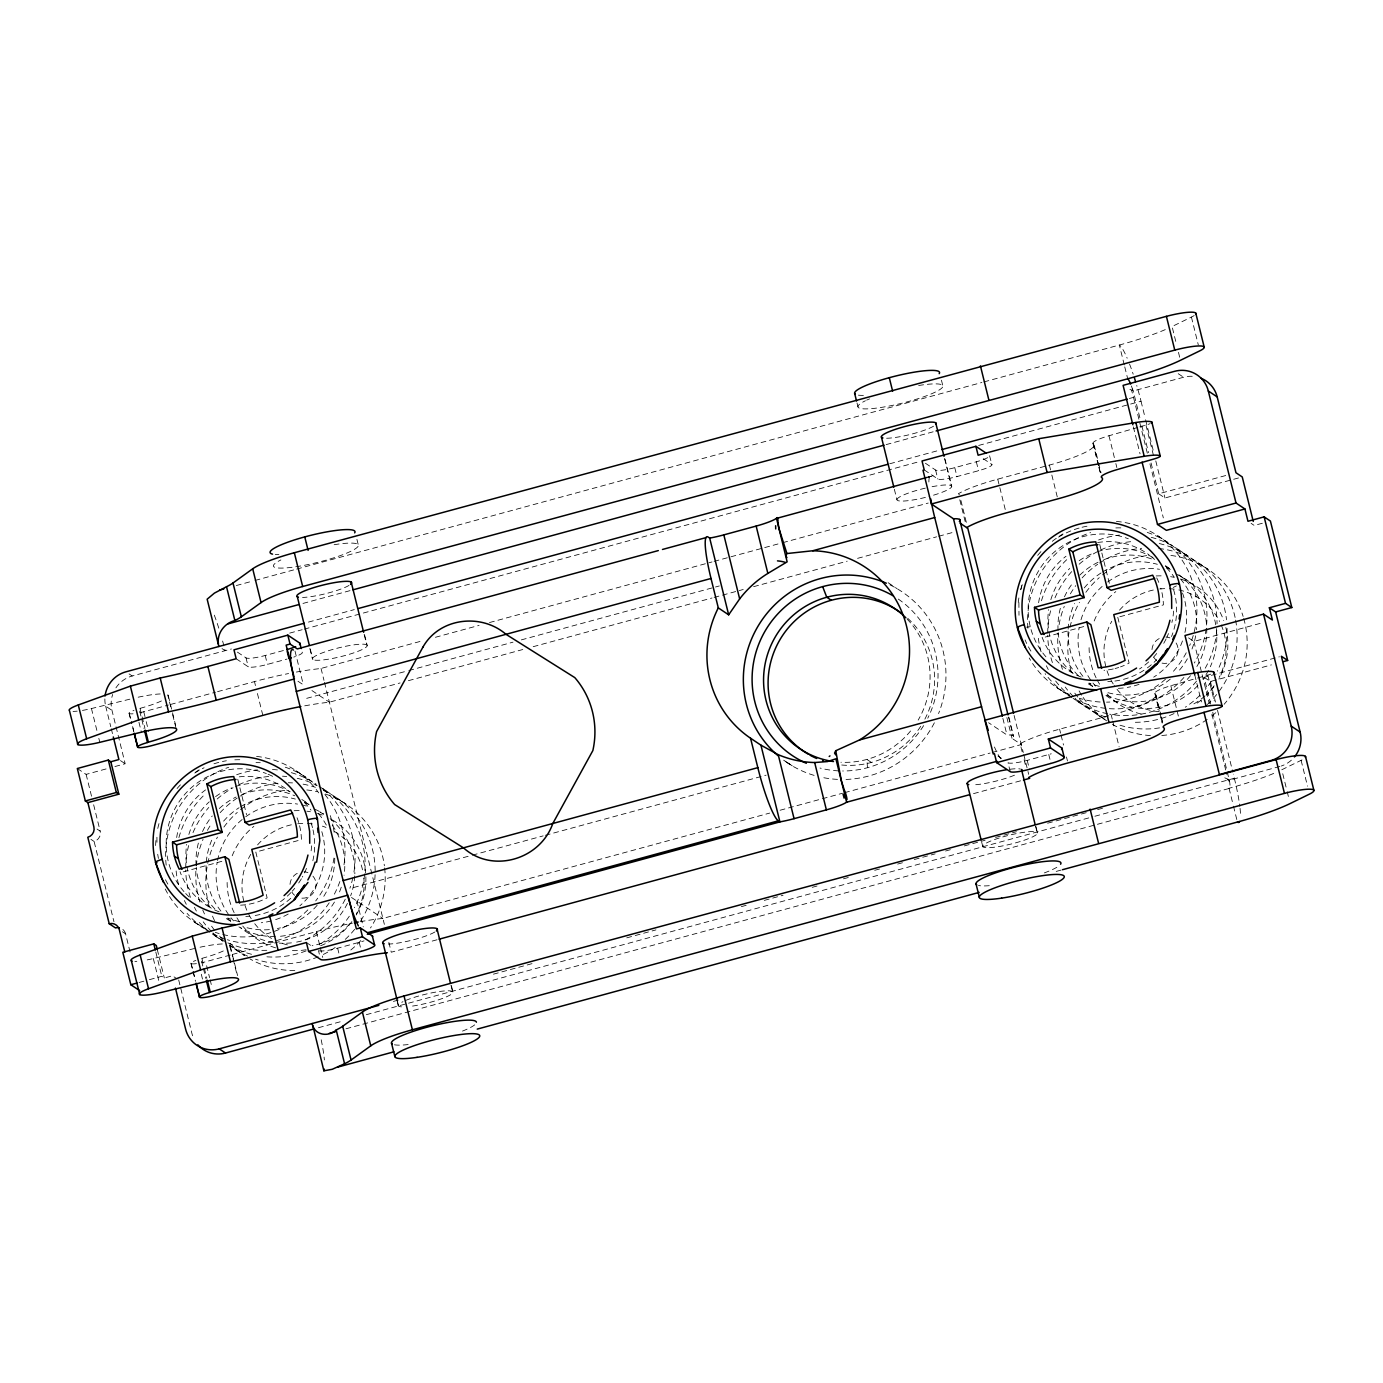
<?xml version="1.0" encoding="UTF-8"?>
<svg xmlns="http://www.w3.org/2000/svg" width="1383" height="1383" viewBox="0 0 1383 1383"><rect width="100%" height="100%" fill="white"/><g stroke="black" fill="none" stroke-linecap="round" stroke-linejoin="round"><path stroke-width="0.75" stroke-dasharray="5 3.75" d="M1194.186 315.531A26.433 4.235 -13.9 0 1 1191.42 317.087L1172.075 326.509L1176.501 344.402M1173.216 587.447L1176.38 585.908M1281.782 769.761L1301.109 760.339A26.433 4.235 -13.9 0 0 1303.875 758.783M959.439 494.544L958.298 493.783A56.409 9.024 -13.9 0 1 997.731 479.158L1049.386 465.086A56.409 9.024 -13.9 0 0 1093.279 443.753A22.56 3.613 -13.9 0 1 1108.976 435.749L1137.742 427.451M1139.799 426.863L1145.954 425.082A8.454 1.348 -13.9 0 0 1149.999 423.682M1022.141 751.747L1020.17 743.795A56.409 9.024 -13.9 0 1 1059.603 729.169L1111.258 715.097A56.409 9.024 -13.9 0 0 1155.151 693.765A22.56 3.613 -13.9 0 1 1170.831 685.743L1195.5 678.638M1197.557 678.05L1207.826 675.094A8.454 1.348 -13.9 0 0 1211.024 674.04M236.303 585.545L252.968 580.998M255.042 580.445L294.614 569.658M296.705 569.087L981.895 382.469M983.987 381.898L1119.348 345.024A84.622 13.536 -13.9 0 0 1167.408 328.687M302.981 603.437L350.884 590.403M886.123 444.617L936.101 430.995M1139.851 417.701L1133.23 390.957L1126.575 387.672M1192.232 376.297A28.213 27.556 -56.3 0 0 1183.571 377.248L1133.23 390.957L1132.435 388.969A16.924 2.403 74.8 0 0 1131.242 385.58M308.461 622.091L354.29 609.609M889.736 463.772L939.731 450.149M1129.341 398.511L1133.507 397.37A16.924 2.403 74.8 0 0 1131.778 391.147L1132.435 388.969L1133.023 390.801M115.913 687.852A28.213 27.556 -56.3 0 1 132.215 675.993L231.393 648.99M289.669 633.12L302.168 629.714M304.243 629.144L920.386 461.334M978.663 445.447L1141.027 401.226A52.174 7.434 74.8 0 0 1136.74 385.477M237.409 652.119L246.018 657.876A16.924 2.714 -13.9 0 0 265.208 655.49L284.794 650.148M925.417 463.253L935.6 470.047A16.924 2.714 -13.9 0 0 954.771 467.661L976.329 461.784A16.924 2.714 -13.9 0 0 989.467 455.37L991.957 464.671M928.875 481.976A49.356 7.036 74.8 0 1 931.814 476.098L927.682 477.204L933.024 475.769M236.165 658.74L248.231 666.796A16.924 2.714 -13.9 0 0 267.403 664.393L286.99 659.069M924.224 469.909L937.812 478.967A16.924 2.714 -13.9 0 0 956.984 476.582L978.542 470.704A16.924 2.714 -13.9 0 0 991.68 464.29L981.498 457.496M161.413 700.956A35.681 5.705 -13.9 0 1 140.029 708.355L139.078 708.615L144.005 728.495M139.925 712.694A12.689 2.023 -13.9 0 0 143.78 711.761L168.38 705.053M170.437 704.5L215.523 692.209M217.58 691.656L254.472 681.594A84.622 13.536 -13.9 0 1 288.598 673.538M296.36 672.052A84.622 13.536 -13.9 0 1 309.273 669.908L321.046 668.438L422.939 640.675M435.42 637.286L479.088 625.393M489.478 622.557L711.986 561.947M714.06 561.377L780.6 543.26M782.692 542.689L928.252 503.049M306.698 698.346L406.723 671.101M408.815 670.53L513.007 642.161M521.339 639.88L719.316 585.96M304.727 705.831A84.622 13.536 -13.9 0 1 329.379 702.201L400.085 682.943M408.4 680.678L522.774 649.526M533.181 646.691L712.02 597.992M714.095 597.421L720.336 595.727M722.41 595.157L743.207 589.504M753.614 586.669L847.191 561.187M857.581 558.352L936.602 536.829M938.694 536.258L953.25 532.299M77.327 768.516L86.126 774.376L106.681 768.775M114.893 766.545L125.179 763.744L111.971 710.361A28.213 27.556 -56.3 0 1 112.663 694.456M1151.054 462.942L1158.695 493.8L1225.787 475.51M1158.695 493.8L1164.97 497.984L1240.205 477.498M1262.333 523.258L1254.243 525.454L1251.114 523.362M183.248 871.843L222.646 861.108M1045.202 637.079L1086.692 625.773M1119.85 616.749L1163.397 604.89A63.462 61.993 -56.3 0 0 1160.821 588.242M1188.567 637.874L1193.892 641.435L1262.091 622.869M353.529 887.54L470.22 855.749M472.312 855.178L543.156 835.885M545.248 835.315L766.13 775.154M1210.713 704.051L1204.109 677.307L1279.344 656.821M1204.109 677.307L1210.384 681.508L1271.392 664.895M223.285 950.968A35.681 5.705 -13.9 0 1 201.901 958.367L200.95 958.626L202.921 966.579M230.252 955.065L205.652 961.755A12.689 2.023 -13.9 0 1 201.797 962.706M232.292 954.495L316.344 931.606A84.622 13.536 -13.9 0 1 352.423 923.153M139.095 982.483L147.359 980.236M149.416 979.665L161.811 976.294L164.318 977.971L172.408 975.776L177.11 978.922M360.133 921.7A84.622 13.536 -13.9 0 1 382.884 918.416L769.691 813.083M780.081 810.248L842.472 793.254M844.546 792.684L990.124 753.043M992.199 752.49L1021.311 744.555L1012.028 738.349A28.213 4.512 -13.9 0 0 1006.98 734.995L988.603 722.721M319.127 950.847A16.924 2.714 -13.9 0 0 337.642 948.185L359.182 942.324A16.924 2.714 -13.9 0 0 364.04 940.855M1010.247 771.679L1008.034 762.759A16.924 2.714 -13.9 0 0 1027.223 760.373L1048.763 754.496A16.924 2.714 -13.9 0 0 1051.253 753.787M437.028 939.766L391.268 952.213L388.813 942.272M973.528 793.635L1021.363 780.6M393.429 1001.396L401.762 999.131M493.437 974.168L535.1 962.81M626.776 937.847L655.94 929.895M741.357 906.626L749.69 904.361M764.28 900.385L783.037 895.285M812.201 887.333L820.534 885.068M843.457 878.827L851.79 876.563M874.696 870.305L883.046 868.04M897.619 864.064L903.877 862.37M914.284 859.534L935.133 853.864M945.54 851.012L953.872 848.747M964.297 845.912L985.128 840.242M995.553 837.406L1016.384 831.719M1047.622 823.213L1087.211 812.426M1097.635 809.591L1105.968 807.326M318.453 1027.725L343.433 1020.913M366.322 1014.69L1092.777 816.817M1094.869 816.247L1234.328 778.266L1233.308 774.152M1279.897 766.441L1229.556 780.15L1222.883 776.866M345.992 1028.796L1229.383 788.396M1056.214 871.411L1062.455 869.717M927.682 477.204L931.814 476.098M82.444 710.413A22.56 3.613 -13.9 0 0 91.451 708.545L133.045 698.398M147.22 959.888A22.56 3.613 -13.9 0 0 153.323 958.54L194.899 948.41M1026.584 627.173L1030.266 626.724M785.216 761.22L792.39 765.957L783.66 760.183M1178.23 373.687L1183.571 377.248M1158.072 535.999L1168.116 542.689M1178.16 549.397L1188.204 556.104M1198.266 562.812L1208.31 569.519M1165.281 566.045L1171.989 570.522M1182.033 577.23L1192.077 583.937M1056.405 687.316L1066.466 694.024M1076.51 700.732L1086.554 707.439M1096.598 714.147L1106.659 720.854M997.973 756.034L1001.499 758.385M871.411 762.431L866.882 759.423L867.469 767.703M297.985 681.249L304.969 685.899M311.936 690.549L329.379 702.201M222.006 648.592L225.152 650.684A52.174 7.434 74.8 0 0 221.816 638.22M296.1 770.763L306.144 777.471M322.896 788.656L326.25 790.886M336.294 797.593L346.338 804.301M129.068 673.901L132.215 675.993M304.986 801.933L310.017 805.286M323.415 814.241L320.061 811.994A70.516 68.873 -56.3 0 1 323.069 814.622M129.224 713.421L131.852 723.482M104.866 698.934A28.213 27.556 -56.3 0 0 105.678 706.177L111.971 710.361M351.489 897.463L382.884 918.416M120.459 760.598L125.179 763.744M306.404 942.532L313.301 947.13M97.017 829.039L100.164 831.131A8.454 8.263 -56.3 0 1 94.096 841.452L113.959 921.752M90.95 839.36L94.096 841.452M194.433 922.098L204.494 928.806M214.538 935.513L222.905 941.097M234.626 948.928L244.687 955.636A91.157 89.031 -56.3 0 1 228.679 941.771M191.096 963.432L192.738 969.518M122.447 931.744L125.576 933.836L130.106 952.092M888.145 582.71L896.91 588.588M1191.42 317.087L1198.3 344.903M1301.109 760.339L1307.505 786.166M1178.472 352.354L1179.941 358.318M1282.75 773.737L1286.691 789.641M1287.175 791.629L1289.146 799.581M1141.027 401.226L1145.107 417.701M1145.608 419.758L1153.768 452.69M1155.79 460.937L1164.97 497.984M1210.384 681.508L1215.484 702.097M1217.524 710.326L1232.806 772.094M1145.954 425.082L1153.82 456.891M1207.826 675.094L1214.222 700.939M1141.891 425.929L1148.512 452.656M1212.753 712.28L1229.608 781.637A16.924 2.403 74.8 0 1 1229.055 788.275L1232.979 804.18M1133.507 397.37L1147.389 453.468M1149.947 463.858L1163.328 517.882M1193.892 641.435L1201.62 672.605M1202.121 674.679L1209.33 703.774M1211.888 714.164L1226.807 774.411M1124.275 364.905L1119.348 345.024A52.174 7.434 74.8 0 1 1127.18 358.214M1124.759 366.893L1127.715 378.804M1233.48 806.168L1236.921 820.067M1133.369 426.863L1140.041 453.849M1194.756 674.939L1201.429 701.907M1108.976 435.749L1115.355 461.576M1115.856 463.564L1116.842 467.54M1170.831 685.743L1178.714 717.535M1094.126 444.998L1098.067 460.885M1098.551 462.873L1101.024 472.813M1155.998 694.992L1160.925 714.873M1161.409 716.861L1162.878 722.825M1093.279 443.753L1098.69 465.622M1099.174 467.61L1101.646 477.533M1155.151 693.765L1159.075 709.652M1161.046 717.604L1162.533 723.568M1092.933 443.286L1098.344 465.155M1098.845 467.143L1100.315 473.107M1154.805 693.298L1159.231 711.173M1159.732 713.161L1162.187 723.102M1099.744 544.504L1109.529 584.041M1117.775 617.302L1129.098 663.079A63.462 61.993 -56.3 0 1 1120.489 666.883M1049.386 465.086L1051.357 473.038M1051.841 475.026L1057.753 498.883M1111.258 715.097L1112.243 719.074M1112.727 721.062L1119.124 746.889M997.731 479.158L1006.098 512.955M1059.603 729.169L1060.588 733.146M1061.072 735.134L1063.527 745.074M1066.483 756.985L1067.469 760.961M976.329 461.784L978.542 470.704M1048.763 754.496L1050.976 763.416M941.443 380.187L942.878 385.978M954.771 467.661L956.984 476.582M1027.223 760.373L1029.419 769.294M960.926 500.508L966.821 524.364M1014.102 715.443L1023.282 752.508M1023.766 754.496L1028.693 774.359M959.785 499.747L965.68 523.604M1024.111 759.699L1026.082 767.634M944.987 459.07L951.729 486.297A28.213 4.512 -13.9 0 1 933.508 495.183M1008.881 717.362L1013.514 736.067M1035.953 826.636L1037.509 832.929A28.213 4.512 -13.9 0 1 997.074 846.863A28.213 4.512 -13.9 0 1 995.777 839.135A28.213 4.512 -13.9 0 1 1037.509 832.929M944.537 458.447L951.279 485.675M1008.518 716.964L1013.134 735.687M1035.504 826.014L1037.06 832.307M1006.876 717.57L1012.028 738.349M1002.865 718.365L1006.98 734.995M935.6 470.047L937.812 478.967M894.352 489.271L896.945 499.73A28.213 4.512 -13.9 0 0 929.359 496.376M981.688 842.178L982.725 846.361M857.011 402.954L857.961 406.809M356.918 539.387L358.353 545.179M364.611 635.022L367.204 645.498A28.213 4.512 -13.9 0 1 326.768 659.449A28.213 4.512 -13.9 0 1 325.472 651.721A28.213 4.512 -13.9 0 1 367.204 645.498M451.428 985.837L452.984 992.13M364.161 634.417L366.754 644.893M450.979 985.232L452.535 991.507M321.046 668.438L323.985 680.35M324.469 682.338L384.37 924.38M310.276 649.094L312.869 659.553M397.094 999.909L398.65 1006.184M309.827 648.471L312.42 658.948M397.163 1001.378L398.2 1005.579M294.994 651.047L303.361 684.827M356.866 901.042L363.262 926.887M359.182 942.324L361.395 951.245M265.208 655.49L267.403 664.393M337.642 948.185L339.838 957.105M254.472 681.594L255.457 685.57M257.428 693.523L262.839 715.391M316.344 931.606L319.801 945.523M320.286 947.511L322.74 957.434M246.018 657.876L248.231 666.796M318.47 950.588L319.352 954.149M237.79 779.286L246.537 814.656M168.328 695.805L175.71 725.626M230.2 945.816L234.142 961.704M234.626 963.692L237.582 975.62M170.697 706.765L167.741 694.836A35.681 5.705 -13.9 0 1 167.671 697.084M172.668 714.717L176.108 728.616M230.114 946.836L232.569 956.759M233.053 958.747L236.994 974.652M143.78 711.761L145.751 719.696M146.235 721.684L148.69 731.624M206.637 965.732L209.576 977.66M210.078 979.648L212.048 987.6M140.029 708.355L144.938 728.236M201.901 958.367L203.854 966.319M204.356 968.307L206.81 978.248M203.405 968.567L205.877 978.49M138.94 722.254L141.394 732.177M201.296 974.237L202.782 980.201M133.823 731.434L132.353 725.47L133.65 731.313M193.24 971.506L195.193 979.458M129.017 713.144L131.679 723.361M190.889 963.156L195.522 981.325M178.684 979.959L191.891 1033.343A28.213 27.556 -56.3 0 0 192.738 1036.126M105.678 706.177L110.761 726.697M111.28 728.755L112.801 734.909M157.299 949.585L164.318 977.971M155.795 951.971L161.811 976.294M91.451 708.545L96.862 730.397M98.833 738.349L99.818 742.325M153.323 958.54L159.218 982.397M86.126 774.376L91.641 796.677M93.646 804.785L100.164 831.131M1229.331 780.012L1229.608 781.637L1228.087 780.34A16.924 2.403 74.8 0 0 1227.101 775.656M157.714 854.262L158.405 858.445M1018.891 602.504L1018.994 615.279M156.919 837.268L156.988 845.808M1173.614 611.061A74.025 72.296 -56.3 0 1 1171.902 622.506M1168.462 633.57A74.025 72.296 -56.3 0 1 1166.941 637.131M1166.111 638.894A74.025 72.296 -56.3 0 1 1163.345 643.994M1156.707 653.519A74.025 72.296 -56.3 0 1 1152.852 657.876M1148.685 661.921A74.025 72.296 -56.3 0 1 1139.488 668.974M1045.946 656.821A74.025 72.296 -56.3 0 1 1041.71 566.027A74.025 72.296 -56.3 0 1 1128.303 538.765M1030.923 651.134A82.133 80.231 -56.3 0 1 1025.08 639.914M1020.775 589.798A82.133 80.231 -56.3 0 1 1021.83 585.649M1037.648 555.378A82.133 80.231 -56.3 0 1 1041.918 550.555M1058.548 537.105A82.133 80.231 -56.3 0 1 1080.037 527.787M1082.094 527.251A82.133 80.231 -56.3 0 1 1090.444 525.678M311.089 822.85A70.516 68.873 -56.3 0 1 312.61 828.089M313.025 829.852A70.516 68.873 -56.3 0 1 312.852 860.762M290.741 898.31A70.516 68.873 -56.3 0 1 254.852 915.546M249.441 916.203A70.516 68.873 -56.3 0 1 245.811 916.41M219.206 911.881A70.516 68.873 -56.3 0 1 211.046 908.061M209.473 907.179A70.516 68.873 -56.3 0 1 180.049 871.739M176.661 837.528A70.516 68.873 -56.3 0 1 205.531 789.918M239.294 776.831A70.516 68.873 -56.3 0 1 289.911 791.871M311.642 845.843A74.025 72.296 -56.3 0 1 310.708 853.501M306.49 868.351A74.025 72.296 -56.3 0 1 302.341 877.099M301.39 878.775A74.025 72.296 -56.3 0 1 297.103 885.241M294.735 888.301A74.025 72.296 -56.3 0 1 292.211 891.24M290.879 892.657A74.025 72.296 -56.3 0 1 277.516 903.739M189.264 897.014A74.025 72.296 -56.3 0 1 185.236 893.003M183.974 891.603A74.025 72.296 -56.3 0 1 179.738 800.809A74.025 72.296 -56.3 0 1 266.331 773.546M268.095 774.238A74.025 72.296 -56.3 0 1 273.246 776.641M167.862 884.117A82.133 80.231 -56.3 0 1 163.955 876.615M177.059 788.517A82.133 80.231 -56.3 0 1 182.988 782.294M194.778 773.028A82.133 80.231 -56.3 0 1 204.096 767.772M213.985 763.796A82.133 80.231 -56.3 0 1 226.38 760.771M234.799 759.837A82.133 80.231 -56.3 0 1 241.143 759.734M349 585.424A28.213 4.512 -13.9 0 1 302.549 597.439M933.525 426.206A28.213 4.512 -13.9 0 1 909.53 434.642A28.213 4.512 -13.9 0 1 884.722 438.186M405.703 1000.445A28.213 4.512 -13.9 0 1 443.373 991.041A28.213 4.512 -13.9 0 1 447.349 996.434A28.213 4.512 -13.9 0 1 410.094 1006.409M401.519 1006.859A28.213 4.512 -13.9 0 1 402.989 1001.672M334.133 544.712A43.72 6.984 -13.9 0 1 353.253 550.036A43.72 6.984 -13.9 0 1 293.749 567.065A43.72 6.984 -13.9 0 1 280.87 559.959M918.658 385.494A43.72 6.984 -13.9 0 1 937.778 390.819A43.72 6.984 -13.9 0 1 878.274 407.864A43.72 6.984 -13.9 0 1 865.395 400.759M866.692 400.136A43.72 6.984 -13.9 0 1 869.579 398.874M474.697 1024.855A43.72 6.984 -13.9 0 1 459.848 1032.098M408.141 1044.563A43.72 6.984 -13.9 0 1 393.93 1044.684M1056.837 867.279A43.72 6.984 -13.9 0 1 1044.372 872.898M989.277 885.69A43.72 6.984 -13.9 0 1 978.455 885.466M907.196 619.186A84.622 82.652 -56.3 0 1 918.156 720.111M910.55 731.002A84.622 82.652 -56.3 0 1 840.933 762.258M907.732 618.322A84.622 82.652 -56.3 0 1 924.518 719.817M920.68 726.352A84.622 82.652 -56.3 0 1 841.728 765.006M898.276 599.081A94.493 92.298 -56.3 0 1 927.751 718.226M923.619 725.608A94.493 92.298 -56.3 0 1 842.645 770.988M838.478 770.867A94.493 92.298 -56.3 0 1 820.015 768.049M889.943 584.871A102.947 100.561 -56.3 0 1 938.556 713.593M934.372 722.79A102.947 100.561 -56.3 0 1 843.457 779.493M837.493 779.372A102.947 100.561 -56.3 0 1 821.779 777.332M814.103 775.379A102.947 100.561 -56.3 0 1 784.144 760.546M1129.548 364.057A52.174 7.434 74.8 0 1 1133.196 374.188M214.313 615.176A52.174 7.434 74.8 0 1 219.396 630.078M122.862 929.497A8.454 8.263 -56.3 0 1 125.576 933.836M1234.328 778.266A52.174 7.434 74.8 0 1 1239.825 806.462M1240.05 808.346A52.174 7.434 74.8 0 1 1240.516 816.16M1291.394 760.166A28.213 27.556 -56.3 0 1 1281.298 766.026M1273.674 773.425A84.622 13.536 -13.9 0 1 1229.055 788.275M321.202 1039.809A52.174 7.434 74.8 0 1 324.383 1059.948M297.034 817.733A63.462 61.993 -56.3 0 1 298.866 823.023M299.592 825.737A63.462 61.993 -56.3 0 1 301.425 839.654L255.803 852.084L267.126 897.861A63.462 61.993 -56.3 0 1 240.193 905.191M1156.707 577.852A63.462 61.993 -56.3 0 1 1159.006 582.952M1118.709 667.47A63.462 61.993 -56.3 0 1 1115.096 668.508M1113.28 668.957A63.462 61.993 -56.3 0 1 1104.032 670.323M1176.12 642.991A13.294 12.983 -56.3 0 1 1162.066 663.131M1156.603 660.504A13.294 12.983 -56.3 0 1 1153.923 657.444M1151.97 649.578A13.294 12.983 -56.3 0 1 1161.876 637.494M1165.938 637.044A13.294 12.983 -56.3 0 1 1169.932 637.891M1178.817 589.919A62.045 60.61 -56.3 0 1 1219.633 621.503M1221.241 624.978A62.045 60.61 -56.3 0 1 1219.201 677.428M1214.118 685.743A62.045 60.61 -56.3 0 1 1206.46 694.543M1205.025 695.874A62.045 60.61 -56.3 0 1 1190.573 705.607M1158.798 711.623A62.045 60.61 -56.3 0 1 1114.249 685.536M1113.211 683.945A62.045 60.61 -56.3 0 1 1109.564 677.221M1108.786 675.457A62.045 60.61 -56.3 0 1 1106.244 668.214M1105.76 666.364A62.045 60.61 -56.3 0 1 1111.759 621.278M1119.539 610.128A62.045 60.61 -56.3 0 1 1154.044 589.867M1159.749 588.968A62.045 60.61 -56.3 0 1 1167.425 588.622M1169.344 588.691A62.045 60.61 -56.3 0 1 1176.933 589.556M1181.151 579.2A70.516 68.873 -56.3 0 1 1223.713 620.552M1225.822 627.519A70.516 68.873 -56.3 0 1 1218.838 679.07M1213.859 686.832A70.516 68.873 -56.3 0 1 1206.633 695.217M1201.153 700.126A70.516 68.873 -56.3 0 1 1195.206 704.448M1141.061 713.991A70.516 68.873 -56.3 0 1 1106.072 692.883M1099.606 684.187A70.516 68.873 -56.3 0 1 1096.909 679.468M1096.097 677.843A70.516 68.873 -56.3 0 1 1089.112 646.086M1094.178 620.984A70.516 68.873 -56.3 0 1 1115.822 591.596M1156.136 575.95A70.516 68.873 -56.3 0 1 1163.397 575.933M1170.606 576.676A70.516 68.873 -56.3 0 1 1174.167 577.333M312.921 876.13A13.294 12.983 -56.3 0 1 300.094 897.913M294.631 895.285A13.294 12.983 -56.3 0 1 291.951 892.225M289.998 884.342A13.294 12.983 -56.3 0 1 297.95 872.967M303.966 871.826A13.294 12.983 -56.3 0 1 307.96 872.656M334.548 831.546A62.045 60.61 -56.3 0 1 363.107 872.621M363.885 878.361A62.045 60.61 -56.3 0 1 356.313 913.938M349.778 923.619A62.045 60.61 -56.3 0 1 312.126 945.713M287.405 944.883A62.045 60.61 -56.3 0 1 280.127 942.584M271.552 938.452A62.045 60.61 -56.3 0 1 252.276 920.317M251.239 918.727A62.045 60.61 -56.3 0 1 247.592 911.985M246.814 910.239A62.045 60.61 -56.3 0 1 244.826 904.845M243.788 901.128A62.045 60.61 -56.3 0 1 250.738 854.366M257.566 844.892A62.045 60.61 -56.3 0 1 292.09 824.648M297.777 823.749A62.045 60.61 -56.3 0 1 305.453 823.404M307.372 823.455A62.045 60.61 -56.3 0 1 314.961 824.32M322.377 826.152A62.045 60.61 -56.3 0 1 325.973 827.414M332.318 819.894A70.516 68.873 -56.3 0 1 365.648 873.088M365.855 876.736A70.516 68.873 -56.3 0 1 355.95 915.442M351.887 921.614A70.516 68.873 -56.3 0 1 320.182 945.92M306.11 949.758A70.516 68.873 -56.3 0 1 291.606 950.57M275.58 947.839A70.516 68.873 -56.3 0 1 240.694 923.446M239.639 921.977A70.516 68.873 -56.3 0 1 234.937 914.249M234.125 912.624A70.516 68.873 -56.3 0 1 227.192 879.035M232.206 855.766A70.516 68.873 -56.3 0 1 253.85 826.377M294.164 810.732A70.516 68.873 -56.3 0 1 301.425 810.715M306.836 811.199A70.516 68.873 -56.3 0 1 310.414 811.752M317.45 813.446A70.516 68.873 -56.3 0 1 322.567 815.192M304.416 802.607A70.516 68.873 -56.3 0 1 311.019 810.179M321.807 831.65A70.516 68.873 -56.3 0 1 299.852 905.83M288.2 914.059A70.516 68.873 -56.3 0 1 273.229 920.369M271.258 920.922A70.516 68.873 -56.3 0 1 261.301 922.738M239.276 921.597A70.516 68.873 -56.3 0 1 227.763 917.984M210.665 907.697A70.516 68.873 -56.3 0 1 186.67 844.408M188.866 834.45A70.516 68.873 -56.3 0 1 209.248 801.812M215.575 796.625A70.516 68.873 -56.3 0 1 231.653 787.861M235.456 786.495A70.516 68.873 -56.3 0 1 290.05 791.785M318.574 813.757A70.516 68.873 -56.3 0 1 326.474 825.34M334.755 858.376A70.516 68.873 -56.3 0 1 322.153 898.812M317.156 905.277A70.516 68.873 -56.3 0 1 277.326 928.529M269.357 929.635A70.516 68.873 -56.3 0 1 243.477 926.748M230.633 921.199A70.516 68.873 -56.3 0 1 225.498 918.001M214.849 908.942A70.516 68.873 -56.3 0 1 196.23 867.383M196.092 865.378A70.516 68.873 -56.3 0 1 198.91 841.158M202.506 831.581A70.516 68.873 -56.3 0 1 212.256 815.97M219.292 808.519A70.516 68.873 -56.3 0 1 236.113 797.006M241.697 794.568A70.516 68.873 -56.3 0 1 294.752 795.795M301.84 799.495A70.516 68.873 -56.3 0 1 308.461 804.042M256.564 756.415A91.157 89.031 -56.3 0 1 318.712 792.874M330.243 815.607A91.157 89.031 -56.3 0 1 333.061 825.962M333.459 828.037A91.157 89.031 -56.3 0 1 334.133 832.255M333.96 858.013A91.157 89.031 -56.3 0 1 315.704 900.921M307.821 909.91A91.157 89.031 -56.3 0 1 215.299 932.367M205.479 928.391A91.157 89.031 -56.3 0 1 165.234 889.027M155.622 845.532A91.157 89.031 -56.3 0 1 156.279 836.992M157.766 828.452A91.157 89.031 -56.3 0 1 160.048 820.084M195.539 772.215A91.157 89.031 -56.3 0 1 199.169 769.812M285.278 767.202A91.157 89.031 -56.3 0 1 316.154 785.319M324.901 794.516A91.157 89.031 -56.3 0 1 343.658 866.864M339.855 881.524A91.157 89.031 -56.3 0 1 333.355 896.028M329.223 902.805A91.157 89.031 -56.3 0 1 227.348 939.731M225.343 939.074A91.157 89.031 -56.3 0 1 211.72 933.179M209.87 932.142A91.157 89.031 -56.3 0 1 187.085 913.368M166.185 865.188A91.157 89.031 -56.3 0 1 228.644 767.323M256.011 762.638A91.157 89.031 -56.3 0 1 260.263 762.69M332.283 825.219A70.516 68.873 -56.3 0 1 344.056 875.283M341.255 887.195A70.516 68.873 -56.3 0 1 338.265 894.818M334.444 902.062A70.516 68.873 -56.3 0 1 277.378 936.481M275.355 936.55A70.516 68.873 -56.3 0 1 238.931 926.887M230.754 921.113A70.516 68.873 -56.3 0 1 227.763 918.485M220.934 911.086A70.516 68.873 -56.3 0 1 212.55 838.288M223.614 821.122A70.516 68.873 -56.3 0 1 239.034 807.741M240.763 806.669A70.516 68.873 -56.3 0 1 295.374 799.08M304.796 802.503A70.516 68.873 -56.3 0 1 308.392 804.249M330.122 818.701A70.516 68.873 -56.3 0 1 354.826 873.831M354.722 875.888A70.516 68.873 -56.3 0 1 350.642 895.856M347.444 903.358A70.516 68.873 -56.3 0 1 295.426 942.307M291.45 942.86A70.516 68.873 -56.3 0 1 279.331 943.12M273.35 942.445A70.516 68.873 -56.3 0 1 240.815 927.82M233.589 920.871A70.516 68.873 -56.3 0 1 230.978 917.793M228.593 914.595A70.516 68.873 -56.3 0 1 217.148 862.525M217.511 860.537A70.516 68.873 -56.3 0 1 242.492 819.237M245.725 816.748A70.516 68.873 -56.3 0 1 297.57 804.076M301.511 804.802A70.516 68.873 -56.3 0 1 309.273 806.998M314.84 809.211A70.516 68.873 -56.3 0 1 323.657 813.982M323.311 790.402A91.157 89.031 -56.3 0 1 359.373 922.91M354.67 929.307A91.157 89.031 -56.3 0 1 343.693 940.803M335.187 947.476A91.157 89.031 -56.3 0 1 320.182 955.93M318.194 956.794A91.157 89.031 -56.3 0 1 255.492 959.197M247.609 956.12A91.157 89.031 -56.3 0 1 229.509 945.211M223.078 939.627A91.157 89.031 -56.3 0 1 217.235 933.49M214.555 930.223A91.157 89.031 -56.3 0 1 209.646 923.256M204.494 913.956A91.157 89.031 -56.3 0 1 202.765 910.083M199.826 902.027A91.157 89.031 -56.3 0 1 196.04 868.092M196.248 865.948A91.157 89.031 -56.3 0 1 203.059 839.343M207.415 830.37A91.157 89.031 -56.3 0 1 211.564 823.594M220.156 812.668A91.157 89.031 -56.3 0 1 279.729 783.089M288.286 782.761A91.157 89.031 -56.3 0 1 292.522 782.899M303.084 784.161A91.157 89.031 -56.3 0 1 315.428 787.325M325.472 794.032A91.157 89.031 -56.3 0 1 384.388 865.793M384.647 867.919A91.157 89.031 -56.3 0 1 370.488 927.976M360.807 940.561A91.157 89.031 -56.3 0 1 350.452 950.294M294.821 970.468A91.157 89.031 -56.3 0 1 250.064 958.972M214.538 920.663A91.157 89.031 -56.3 0 1 211.997 914.82M209.265 906.678A91.157 89.031 -56.3 0 1 217.477 837.078M223.873 827.069A91.157 89.031 -56.3 0 1 237.288 812.409M240.573 809.643A91.157 89.031 -56.3 0 1 287.629 790.004M306.801 789.952A91.157 89.031 -56.3 0 1 317.329 791.716M322.982 789.226A91.157 89.031 -56.3 0 1 353.305 875.698M352.855 877.825A91.157 89.031 -56.3 0 1 349.899 888.232M345.266 899.209A91.157 89.031 -56.3 0 1 303.949 940.682M266.815 950.294A91.157 89.031 -56.3 0 1 211.098 933.076M209.421 931.796A91.157 89.031 -56.3 0 1 197.147 920.075M186.307 904.326A91.157 89.031 -56.3 0 1 184.388 900.54M178.545 884.48A91.157 89.031 -56.3 0 1 175.848 867.59M178.908 837.649A91.157 89.031 -56.3 0 1 205.669 793.617M236.666 774.757A91.157 89.031 -56.3 0 1 257.497 769.882M272.434 769.484A91.157 89.031 -56.3 0 1 278.761 770.089M291.294 772.665A91.157 89.031 -56.3 0 1 316.188 784.178M319.006 786.512A91.157 89.031 -56.3 0 1 364.835 871.722M364.645 873.849A91.157 89.031 -56.3 0 1 354.411 907.697M349.311 916.22A91.157 89.031 -56.3 0 1 317.779 945.367M306.144 950.882A91.157 89.031 -56.3 0 1 264.118 956.569M251.533 954.287A91.157 89.031 -56.3 0 1 229.958 945.557M222.853 941.028A91.157 89.031 -56.3 0 1 213.017 932.92M211.495 931.433A91.157 89.031 -56.3 0 1 203.232 921.839M196.369 911.034A91.157 89.031 -56.3 0 1 194.45 907.248M190.439 897.377A91.157 89.031 -56.3 0 1 185.737 869.976M185.72 867.815A91.157 89.031 -56.3 0 1 188.952 844.356M192.998 832.635A91.157 89.031 -56.3 0 1 208.781 807.447M217.183 798.994A91.157 89.031 -56.3 0 1 233.036 787.722M238.74 784.783A91.157 89.031 -56.3 0 1 271.829 776.226M282.478 776.191A91.157 89.031 -56.3 0 1 286.696 776.537M297.224 778.301A91.157 89.031 -56.3 0 1 317.122 785.527M1000.825 758.748A49.356 7.036 74.8 0 1 997.886 754.236M996.227 750.934A49.356 7.036 74.8 0 1 994.463 747.01M434.781 932.038A28.213 4.512 -13.9 0 1 388.329 944.07M1014.465 775.206A28.213 4.512 -13.9 0 1 972.854 784.87M1010.057 769.242A28.213 4.512 -13.9 0 1 1020.377 769.034M136.831 961.323A22.56 3.613 -13.9 0 1 134.894 961.375M229.613 944.848A35.681 5.705 -13.9 0 1 229.543 947.078M200.051 947.217A35.681 5.705 -13.9 0 1 225.135 943.949M196.421 963.657A12.689 2.023 -13.9 0 1 195.867 960.407M133.045 713.801A12.689 2.023 -13.9 0 1 133.995 710.395M302.099 652.119A16.924 2.714 -13.9 0 1 293.801 657.081M77.206 711.139A22.56 3.613 -13.9 0 1 73.04 711.381M138.179 697.205A35.681 5.705 -13.9 0 1 160.255 693.955M932.09 486.695A28.213 4.512 -13.9 0 1 951.729 486.297M896.945 499.73A28.213 4.512 -13.9 0 1 927.872 487.559M1151.883 557.107A70.516 68.873 -56.3 0 1 1154.598 559.475M1173.614 589.798A70.516 68.873 -56.3 0 1 1171.539 636.526M1156.689 659.691A70.516 68.873 -56.3 0 1 1154.062 662.284M1151.33 664.739A70.516 68.873 -56.3 0 1 1145.47 669.234M1143.948 670.254A70.516 68.873 -56.3 0 1 1107.783 681.646M1081.178 677.1A70.516 68.873 -56.3 0 1 1042.021 636.958M1038.616 602.746A70.516 68.873 -56.3 0 1 1066.016 556.243M1097.653 542.534A70.516 68.873 -56.3 0 1 1149.048 554.877M1166.388 567.825A70.516 68.873 -56.3 0 1 1174.167 577.022M1182.517 593.065A70.516 68.873 -56.3 0 1 1184.799 633.068M1182.465 640.951A70.516 68.873 -56.3 0 1 1153.681 677.169M1139.056 684.343A70.516 68.873 -56.3 0 1 1127.266 687.42M1123.273 687.973A70.516 68.873 -56.3 0 1 1117.239 688.354M1099.278 686.348A70.516 68.873 -56.3 0 1 1089.735 683.202M1072.638 672.916A70.516 68.873 -56.3 0 1 1048.642 609.644M1050.838 599.686A70.516 68.873 -56.3 0 1 1069.716 568.448M1079.207 560.685A70.516 68.873 -56.3 0 1 1093.625 553.079M1097.428 551.731A70.516 68.873 -56.3 0 1 1155.479 559.078M1180.546 578.976A70.516 68.873 -56.3 0 1 1196.451 629.749M1195.655 635.8A70.516 68.873 -56.3 0 1 1191.022 651.479M1187.392 658.792A70.516 68.873 -56.3 0 1 1177.78 672.034M1170.312 679.088A70.516 68.873 -56.3 0 1 1105.449 691.967M1092.605 686.417A70.516 68.873 -56.3 0 1 1087.47 683.237M1078.239 675.596A70.516 68.873 -56.3 0 1 1058.202 632.619M1058.064 630.596A70.516 68.873 -56.3 0 1 1060.882 606.394M1064.478 596.799A70.516 68.873 -56.3 0 1 1072.966 582.779M1079.76 575.155A70.516 68.873 -56.3 0 1 1098.085 562.241M1103.669 559.787A70.516 68.873 -56.3 0 1 1154.891 560.219M1165.523 565.785A70.516 68.873 -56.3 0 1 1170.433 569.277M1116.409 521.443A91.157 89.031 -56.3 0 1 1189.639 645.567M1186.234 652.793A91.157 89.031 -56.3 0 1 1171.176 673.711M1165.471 679.209A91.157 89.031 -56.3 0 1 1106.538 702.149M1100.177 702.011A91.157 89.031 -56.3 0 1 1079.276 698.242M1069.387 694.508A91.157 89.031 -56.3 0 1 1029.211 657.997M1018.251 602.21A91.157 89.031 -56.3 0 1 1018.891 597.94M1020.775 589.452A91.157 89.031 -56.3 0 1 1022.694 583.28M1052.307 541.323A91.157 89.031 -56.3 0 1 1062.991 533.907M1147.25 532.42A91.157 89.031 -56.3 0 1 1194.342 662.993M1183.917 677.48A91.157 89.031 -56.3 0 1 1073.692 698.398M1071.842 697.36A91.157 89.031 -56.3 0 1 1045.099 673.642M1027.932 628.262A91.157 89.031 -56.3 0 1 1090.617 532.559M1115.839 527.926A91.157 89.031 -56.3 0 1 1122.235 527.908M1178.886 574.775A70.516 68.873 -56.3 0 1 1206.512 624.234M1206.737 628.262A70.516 68.873 -56.3 0 1 1196.416 667.28M1190.486 675.665A70.516 68.873 -56.3 0 1 1104.412 694.093M1092.726 686.331A70.516 68.873 -56.3 0 1 1088.283 682.303M1082.906 676.322A70.516 68.873 -56.3 0 1 1068.022 631.201M1068.125 629.144A70.516 68.873 -56.3 0 1 1074.522 603.507M1084.272 587.896A70.516 68.873 -56.3 0 1 1101.006 572.977M1102.735 571.888A70.516 68.873 -56.3 0 1 1157.346 564.299M1166.768 567.721A70.516 68.873 -56.3 0 1 1170.364 569.468M1176.812 574.429A70.516 68.873 -56.3 0 1 1210.298 666.744M1208.483 670.409A70.516 68.873 -56.3 0 1 1203.037 679.139M1197.868 685.449A70.516 68.873 -56.3 0 1 1104.325 694.283M1095.543 686.106A70.516 68.873 -56.3 0 1 1092.95 683.029M1090.565 679.814A70.516 68.873 -56.3 0 1 1079.12 627.761M1080.987 619.809A70.516 68.873 -56.3 0 1 1102.891 585.787M1107.697 581.984A70.516 68.873 -56.3 0 1 1159.542 569.295M1158.729 548.481A91.157 89.031 -56.3 0 1 1235.226 618.011M1235.624 620.103A91.157 89.031 -56.3 0 1 1217.87 692.969M1216.642 694.525A91.157 89.031 -56.3 0 1 1205.665 706.039M1159.559 727.873A91.157 89.031 -56.3 0 1 1117.464 724.415M1103.841 718.52A91.157 89.031 -56.3 0 1 1079.207 698.709M1077.858 697.101A91.157 89.031 -56.3 0 1 1072.776 690.273M1062.455 669.303A91.157 89.031 -56.3 0 1 1058.012 633.31M1059.084 624.753A91.157 89.031 -56.3 0 1 1064.27 606.394M1070.373 593.86A91.157 89.031 -56.3 0 1 1075.801 585.597M1082.128 577.887A91.157 89.031 -56.3 0 1 1097.704 564.264M1099.52 563.037A91.157 89.031 -56.3 0 1 1141.701 548.308M1170.882 555.43A91.157 89.031 -56.3 0 1 1243.127 616.42M1243.732 618.478A91.157 89.031 -56.3 0 1 1224.111 704.293M1215.709 712.746A91.157 89.031 -56.3 0 1 1208.984 718.157M1207.203 719.419A91.157 89.031 -56.3 0 1 1161.08 735.531M1150.414 735.549A91.157 89.031 -56.3 0 1 1112.036 724.191M1104.931 719.661A91.157 89.031 -56.3 0 1 1082.837 696.98M1081.662 695.2A91.157 89.031 -56.3 0 1 1078.429 689.668M1071.237 671.896A91.157 89.031 -56.3 0 1 1069.543 629.334M1069.993 627.208A91.157 89.031 -56.3 0 1 1079.449 602.296M1085.845 592.304A91.157 89.031 -56.3 0 1 1099.26 577.645M1102.545 574.861A91.157 89.031 -56.3 0 1 1149.601 555.223M1151.226 537.33A91.157 89.031 -56.3 0 1 1217.023 623.802M1216.746 630.25A91.157 89.031 -56.3 0 1 1204.386 669.7M1196.537 681.11A91.157 89.031 -56.3 0 1 1109.702 714.181M1107.61 713.766A91.157 89.031 -56.3 0 1 1073.07 698.294M1071.376 697.015A91.157 89.031 -56.3 0 1 1055.143 680.35M1048.279 669.545A91.157 89.031 -56.3 0 1 1046.361 665.759M1041.088 651.791A91.157 89.031 -56.3 0 1 1037.993 634.97M1041.468 600.775A91.157 89.031 -56.3 0 1 1067.641 558.836M1098.621 539.975A91.157 89.031 -56.3 0 1 1119.452 535.1M1159.196 543.536A91.157 89.031 -56.3 0 1 1226.514 619.74M1227.067 628.349A91.157 89.031 -56.3 0 1 1217.282 671.135M1211.283 681.439A91.157 89.031 -56.3 0 1 1205.319 689.374M1199.925 695.269A91.157 89.031 -56.3 0 1 1185.3 707.214M1174.046 713.559A91.157 89.031 -56.3 0 1 1132.435 722.237M1105.432 717.016A91.157 89.031 -56.3 0 1 1074.989 698.138M1073.467 696.652A91.157 89.031 -56.3 0 1 1065.204 687.057M1052.411 662.595A91.157 89.031 -56.3 0 1 1047.709 635.195M1047.692 633.034A91.157 89.031 -56.3 0 1 1050.924 609.575M1054.97 597.854A91.157 89.031 -56.3 0 1 1072.084 571.179M1079.155 564.229A91.157 89.031 -56.3 0 1 1096.892 551.921M1100.712 550.002A91.157 89.031 -56.3 0 1 1133.801 541.444M278.882 554.583A43.72 6.984 -13.9 0 1 275.252 554.514M863.407 395.365A43.72 6.984 -13.9 0 1 857.062 394.916"/><path stroke-width="1.5" d="M316.603 862.231L319.836 840.553L317.416 818.788M846.707 802.002L846.621 802.226A28.213 4.512 -13.9 0 1 826.377 809.868L794.067 818.667A28.213 4.512 -13.9 0 1 779.926 821.882L367.308 934.268M776.485 518.227L787.134 561.844L767.859 573.409A102.947 100.561 -56.3 0 0 739.663 598.891L728.668 614.813L718.296 607.88L711.018 578.474A49.356 7.036 74.8 0 1 708.096 537.036L709.686 538.091L728.668 614.813M298.797 893.055L294.233 899.486L299.402 892.398M301.079 889.857L304.502 885.034M1163.051 655.075L1156.205 664.704L1160.337 659.034M1165.333 651.86L1167.615 648.644M930.724 498.848A49.356 7.036 74.8 0 0 934.718 517.536L981.55 706.73L859.534 739.957L835.73 750.744L834.537 753.13L835.764 754.876M307.96 882.458L294.458 899.832L277.032 913.195M934.718 517.536L812.72 550.762L786.927 553.546L785.7 555.845L786.944 557.608M218.86 646.501L207.156 599.202L214.417 593.117L226.518 586.72A56.409 9.024 -13.9 0 0 233.001 583.004L252.709 568.793A56.409 9.024 -13.9 0 1 294.337 552.733L1166.405 316.344A26.433 4.235 -13.9 0 1 1195.673 314.183M218.428 644.08C216.803 633.276 224.513 623.197 234.868 620.518A56.409 9.024 -13.9 0 0 241.351 616.783L261.059 602.59A56.409 9.024 -13.9 0 1 302.687 586.513L1174.772 350.124A26.433 4.235 -13.9 0 1 1200.358 345.957A26.433 4.235 -13.9 0 1 1199.77 350.867L1180.442 360.306A84.622 13.536 -13.9 0 1 1127.715 378.804L936.101 430.995M312.178 1023.524C313.976 1035.141 328.324 1037.544 336.207 1029.972A56.409 9.024 -13.9 0 0 342.69 1026.255L362.398 1012.045A56.409 9.024 -13.9 0 1 404.026 995.985L1276.094 759.595A26.433 4.235 -13.9 0 1 1305.362 757.435M312.886 1025.806L323.881 1070.822L332.248 1069.284L344.574 1063.769A56.409 9.024 -13.9 0 0 351.057 1060.035L370.765 1045.842A56.409 9.024 -13.9 0 1 412.393 1029.765L1284.461 793.375A26.433 4.235 -13.9 0 1 1310.047 789.209A26.433 4.235 -13.9 0 1 1309.459 794.119L1290.132 803.558A84.622 13.536 -13.9 0 1 1237.405 822.055L1062.455 869.717M1124.327 684.55C1165.108 671.654 1189.449 625.185 1179.388 584.006M77.863 744.573L69.496 710.793A22.56 3.613 -13.9 0 1 78.295 704.967L130.382 686.124L160.203 677.998A141.031 22.543 -13.9 0 0 207.882 666.45L236.165 658.74L233.969 649.82L287.837 635.143L299.904 643.199L301.217 648.558M144.489 730.483L147.445 742.394L148.379 742.152A35.681 5.705 -13.9 0 0 176.523 729.014A35.681 5.705 -13.9 0 0 141.394 732.177L99.818 742.325A22.56 3.613 -13.9 0 1 78.606 744.884A22.56 3.613 -13.9 0 1 86.662 738.764L138.732 719.921L168.57 711.796A141.031 22.543 -13.9 0 0 216.249 700.23L294.493 678.915M132.146 961.116A22.56 3.613 -13.9 0 1 140.167 954.979L192.237 936.135L222.075 928.01A141.031 22.543 -13.9 0 0 269.754 916.445L348.015 895.129M206.361 980.478L209.317 992.406L210.251 992.147A35.681 5.705 -13.9 0 0 238.377 979.008A35.681 5.705 -13.9 0 0 203.266 982.189L161.69 992.337A22.56 3.613 -13.9 0 1 140.478 994.896A22.56 3.613 -13.9 0 1 148.534 988.759L200.604 969.915L230.442 961.79A141.031 22.543 -13.9 0 0 278.121 950.242L306.404 942.532L308.616 951.452L320.666 959.491A16.924 2.714 -13.9 0 0 339.838 957.105L361.395 951.245A16.924 2.714 -13.9 0 0 374.551 944.831L372.338 935.911L360.272 927.855L356.365 928.927L348.464 897.014M219.638 590.074L223.804 588.951M228.005 623.871L298.814 604.578M352.959 589.832L884.048 445.17M304.295 623.232L125.939 671.81A28.213 27.556 -56.3 0 0 105.073 695.995M358.456 608.468L887.661 464.342M941.823 449.579L1127.249 399.082M986.079 453.105L975.897 446.311L922.029 460.988L924.224 469.909L923.014 470.237L931.381 504.017L953.475 518.763A28.213 4.512 -13.9 0 1 959.335 521.477M966.665 527.58A56.409 9.024 -13.9 0 1 1006.098 512.955L1057.753 498.883A56.409 9.024 -13.9 0 0 1101.646 477.533A22.56 3.613 -13.9 0 1 1117.326 469.529L1154.321 458.879A8.454 1.348 -13.9 0 0 1160.199 455.871L1151.832 422.074A28.213 4.512 -13.9 0 0 1135.858 422.524L1038.737 438.722L978.109 455.232L975.897 446.311M658.308 550.59L297.31 648.921L290.05 644.063L286.143 645.135L294.043 677.048M662.457 549.466L706.021 537.607M926.835 477.463L776.399 518.435A28.213 4.512 -13.9 0 1 756.155 526.076L723.828 534.875A28.213 4.512 -13.9 0 1 709.686 538.091M931.381 504.017L1047.104 472.502L1144.225 456.304A28.213 4.512 -13.9 0 1 1160.199 455.871M358.37 925.953A49.356 7.036 74.8 0 1 351.697 909.53L343.14 880.608L296.325 691.414L711.018 578.474M87.872 802.624L118.834 794.188L110.813 761.756L108.306 760.08L77.327 768.516L85.348 800.947L87.872 802.624L93.888 826.948A8.454 8.263 -56.3 0 1 87.803 837.251L109.222 923.74L115.498 927.941A8.454 8.263 -56.3 0 1 119.387 927.82M110.813 761.756L118.903 759.544L113.302 736.966M85.348 800.947L116.328 792.511L118.834 794.188M1142.099 462.147L1157.502 524.416L1236.022 503.014L1244.925 508.961L1247.967 521.27L1264.131 516.862L1270.407 521.045L1291.808 607.535L1275.662 611.943L1269.369 607.759L1285.533 603.351L1291.808 607.535M1244.925 508.961L1166.405 530.346L1157.502 524.416M172.529 842.143L218.151 829.714L222.179 832.393L176.557 844.823L172.529 842.143A63.462 61.993 -56.3 0 0 179.22 869.164L224.841 856.734L228.869 859.413L239.674 903.116M218.151 829.714L206.828 783.936A63.462 61.993 -56.3 0 1 233.762 776.589L245.085 822.366L290.707 809.954A63.462 61.993 -56.3 0 1 297.397 836.974L251.775 849.404L263.116 895.181A63.462 61.993 -56.3 0 1 236.165 902.511L224.841 856.734M1034.501 607.362L1080.123 594.932L1084.151 597.612L1038.529 610.041L1034.501 607.362A63.462 61.993 -56.3 0 0 1041.192 634.382L1086.813 621.97L1090.841 624.649L1101.646 668.335M1080.123 594.932L1068.8 549.155A63.462 61.993 -56.3 0 1 1095.734 541.825L1107.057 587.602L1152.679 575.172A63.462 61.993 -56.3 0 1 1159.369 602.193L1113.747 614.622L1125.088 660.4A63.462 61.993 -56.3 0 1 1098.137 667.747L1086.813 621.97M292.66 813.204L249.113 825.063L245.085 822.366M1154.632 578.422L1111.085 590.282L1107.057 587.602M1269.369 607.759L1272.412 620.051L1263.526 614.104L1185.006 635.506L1194.756 674.939M343.14 880.608L757.832 767.651A49.356 7.036 74.8 0 0 778.335 820.828L779.926 821.882L760.927 745.16L750.554 738.228A102.947 100.561 -56.3 0 1 718.296 607.88M157.299 949.585L156.296 945.54L153.79 943.863L122.81 952.299L130.832 984.731L139.631 990.608M1222.053 705.866A28.213 4.512 -13.9 0 0 1206.097 706.315L1108.976 722.514L1048.331 739.023L1061.919 748.082L1064.115 757.002A16.924 2.714 -13.9 0 1 1050.976 763.416L1029.419 769.294A16.924 2.714 -13.9 0 1 1010.247 771.679L996.659 762.621L994.463 753.7L993.253 754.029L984.886 720.249L1100.609 688.717L1197.73 672.518A28.213 4.512 -13.9 0 1 1213.704 672.086L1222.053 705.866A8.454 1.348 -13.9 0 1 1216.193 708.874L1179.198 719.523A22.56 3.613 -13.9 0 0 1163.501 727.544A56.409 9.024 -13.9 0 1 1119.625 748.877L1067.953 762.949A56.409 9.024 -13.9 0 0 1028.537 777.574L1029.678 778.335L1023.437 780.029M1283.597 661.558L1287.659 660.452L1275.662 611.943M130.832 984.731L137.038 983.054M367.55 932.712L778.335 820.828M997.074 761.255L846.621 802.226L835.885 758.818L827.449 761.566L814.673 762.534A102.947 100.561 -56.3 0 1 778.214 754.669L760.927 745.16M996.659 762.621L1050.544 747.944L1064.115 757.002M308.616 951.452L362.484 936.775L374.551 944.831M439.103 939.195L969.362 794.758M175.451 988.084L185.616 1029.159A28.213 27.556 -56.3 0 0 219.24 1048.85L378.838 1005.372M197.873 1044.822A28.213 27.556 -56.3 0 0 225.515 1053.033L314.321 1028.848M329.327 1033.326L335.585 1031.632M337.694 1067.123L393.93 1051.806M477.239 1029.108L979.164 892.398M387.361 952.714L379.512 953.7A84.622 13.536 -13.9 0 0 324.711 965.386L214.002 995.535A12.689 2.023 -13.9 0 1 199.636 997.333L196.006 983.313M1096.909 689.806C1067.728 689.443 1040.154 673.331 1025.581 648.039M234.937 924.587C190.162 925.141 151.836 885.103 153.115 840.57C153.79 795.83 192.704 756.657 237.617 756.57L238.014 756.553C274.802 756.536 308.374 783.055 317.381 818.632M1132.85 424.788L1123.1 385.356L1174.686 371.301A28.213 27.556 -56.3 0 1 1208.31 390.991L1217.196 396.938L1235.97 472.744L1242.245 476.945L1253.257 521.408M1287.659 660.452L1281.384 656.268L1300.141 732.074A28.213 27.556 -56.3 0 1 1294.453 756.968M1068.8 549.155L1072.81 551.834L1084.151 597.612M1263.526 614.104L1291.238 726.144L1300.141 732.074M960.148 523.223L967.806 528.341L1013.601 713.369M1036.334 621.295L1040.344 623.975M831.269 600.274L826.757 597.249L822.66 586.617M206.828 783.936L210.838 786.616L222.179 832.393M174.362 856.06L178.372 858.739M219.24 1048.85L225.515 1053.033M155.536 862.387L163.471 882.406M1179.353 583.868C1170.346 548.273 1136.774 521.754 1099.986 521.771L1099.589 521.789C1038.063 520.544 994.291 594.413 1025.443 647.624L1017.577 627.761M844.564 790.886L841.4 780.928L835.73 750.744M786.927 553.546L778.871 528.237L777.834 521.253M1264.131 516.862L1285.533 603.351M1195.794 313.146L1204.161 346.943M1305.483 756.397L1313.85 790.194M1208.31 390.991L1236.022 503.014M1166.405 316.344L1174.772 350.124M1276.094 759.595L1284.461 793.375M1135.858 422.524L1144.225 456.304M1197.73 672.518L1206.097 706.315M1204.005 712.297L1219.408 774.549L1270.994 760.494A28.213 27.556 -56.3 0 0 1291.238 726.144M1038.737 438.722L1047.104 472.502M1100.609 688.717L1108.976 722.514M980.426 365.873L988.776 399.652M1090.115 809.124L1098.482 842.904M1048.331 739.023L1050.544 747.944M935.721 422.835L944.019 456.355M959.629 519.455L1008 714.89M1034.985 823.922L1021.501 769.467A28.213 4.512 -13.9 0 1 1021.743 770.867M953.475 518.763L1002.347 716.273M889.286 377.68L892.64 391.199M881.386 436.89L893.833 487.162M967.166 783.521L981.169 840.086M854.625 393.291L856.526 401.018M976.018 883.841L979.371 897.36M756.155 526.076L767.859 573.409M814.673 762.534L826.377 809.868M723.828 534.875L739.663 598.891M778.214 754.669L794.067 818.667M750.554 738.228L757.832 767.651M351.196 582.053L363.643 632.325M436.976 928.667L450.46 983.14M304.761 536.881L308.115 550.399M294.337 552.733L302.687 586.513M404.026 995.985L412.393 1029.765M297.328 596.713L309.239 644.893M383.108 943.344L397.094 999.909M391.493 1043.059L394.846 1056.56M287.837 635.143L290.05 644.063M360.272 927.855L362.484 936.775M287.197 651.393L288.961 658.533A16.924 2.714 -13.9 0 0 291.45 657.824M252.709 568.793L261.059 602.59M362.398 1012.045L370.765 1045.842M233.001 583.004L241.351 616.783M342.69 1026.255L351.057 1060.035M226.518 586.72L234.868 620.518M336.207 1029.972L344.574 1063.769M207.882 666.45L216.249 700.23M269.754 916.445L278.121 950.242M160.203 677.998L168.57 711.796M222.075 928.01L230.442 961.79M145.44 730.224L148.379 742.152M207.312 980.219L210.251 992.147M130.382 686.124L138.732 719.921M192.237 936.135L200.604 969.915M134.324 733.422L137.764 747.339A12.689 2.023 -13.9 0 0 152.147 745.541L262.839 715.391A84.622 13.536 -13.9 0 1 300.872 706.54M196.179 983.417L199.636 997.333A12.689 2.023 -13.9 0 1 209.49 992.527M134.134 733.301L137.764 747.339A12.689 2.023 -13.9 0 1 147.618 742.515M108.306 760.08L116.328 792.511M153.79 943.863L155.294 949.948M78.295 704.967L86.662 738.764M140.167 954.979L148.534 988.759M131.368 960.805L139.735 994.584M124.816 951.953L119.301 929.653A8.454 8.263 -56.3 0 0 109.222 923.74M296.325 691.414L291.122 664.739A49.356 7.036 74.8 0 1 293.403 649.993M1136.584 668.058A76.151 74.388 -56.3 0 1 1029.557 639.326A76.151 74.388 -56.3 0 1 1071.376 534.27A76.151 74.388 -56.3 0 1 1169.672 584.974L1171.591 596.626L1171.695 608.485M274.612 902.84A76.151 74.388 -56.3 0 1 167.585 874.108A76.151 74.388 -56.3 0 1 209.403 769.052A76.151 74.388 -56.3 0 1 307.7 819.756L309.619 831.408L309.723 843.267M1018.493 628.003A8.454 1.348 -13.9 0 1 1024.215 624.597M1169.672 584.974A8.454 1.348 -13.9 0 1 1179.146 584.404M1169.932 620.258A76.151 74.388 -56.3 0 1 1146.04 660.815M1044.009 634.555A63.462 61.993 -56.3 0 1 1038.529 610.041M1072.81 551.834A63.462 61.993 -56.3 0 1 1097.895 544.608M317.589 828.261A82.133 80.231 -56.3 0 1 318.073 832.48M315.22 862.128A82.133 80.231 -56.3 0 1 307.839 879.951M304.502 885.466A82.133 80.231 -56.3 0 1 296.602 895.648M272.9 913.817A82.133 80.231 -56.3 0 1 269.045 915.667M157.04 862.785A8.454 1.348 -13.9 0 1 162.243 859.362M307.7 819.756A8.454 1.348 -13.9 0 1 315.514 818.338A8.454 1.348 -13.9 0 1 316.88 819.41M307.96 855.04A76.151 74.388 -56.3 0 1 284.068 895.579M182.037 869.319A63.462 61.993 -56.3 0 1 176.557 844.823M210.838 786.616A63.462 61.993 -56.3 0 1 235.923 779.39M298.434 597.162A28.213 4.512 -13.9 0 1 323.518 584.923A28.213 4.512 -13.9 0 1 350.539 584.369M882.959 437.944A28.213 4.512 -13.9 0 1 905.882 426.258A28.213 4.512 -13.9 0 1 935.963 424.235M392.202 1044.009A43.72 6.984 -13.9 0 1 429.473 1026.566A43.72 6.984 -13.9 0 1 476.409 1022.21M976.726 884.792A43.72 6.984 -13.9 0 1 1017.318 866.519A43.72 6.984 -13.9 0 1 1060.588 864.219M816.644 758.472A84.622 82.652 -56.3 0 1 809.989 755.17M808.381 754.254A84.622 82.652 -56.3 0 1 782.017 636.353A84.622 82.652 -56.3 0 1 900.523 612.496M833.5 761.549A84.622 82.652 -56.3 0 1 772.769 641.556A84.622 82.652 -56.3 0 1 905.9 617.855M806.324 763.278A94.493 92.298 -56.3 0 1 762.846 635.16A94.493 92.298 -56.3 0 1 893.02 595.762M777.955 755.654A102.947 100.561 -56.3 0 1 759.44 623.871A102.947 100.561 -56.3 0 1 886.347 583.211M1239.669 821.537A52.174 7.434 74.8 0 1 1237.405 822.055M324.348 1069.163A52.174 7.434 74.8 0 1 323.881 1070.822M1200.686 378.095A28.213 27.556 -56.3 0 1 1217.196 396.938M1127.715 378.804A16.924 2.403 74.8 0 1 1130.654 384.059M1134.388 377.853A52.174 7.434 74.8 0 1 1135.581 381.622M1179.716 614.761A82.133 80.231 -56.3 0 1 1179.094 618.996M1174.426 635.471A82.133 80.231 -56.3 0 1 1172.732 639.43M1167.632 648.886A82.133 80.231 -56.3 0 1 1161.374 657.616M1155.6 663.978A82.133 80.231 -56.3 0 1 1145.798 672.328M1131.017 680.903A82.133 80.231 -56.3 0 1 1125.088 683.288M988.275 730.259A49.356 7.036 74.8 0 1 981.55 706.73M812.72 550.762A102.947 100.561 -56.3 0 1 906.539 626.188A102.947 100.561 -56.3 0 1 859.534 739.957M829.973 755.879A129.328 20.382 -12.8 0 1 829.195 756.484M823.11 760.425A129.328 20.382 -12.8 0 1 822.574 760.719M777.471 560.876A129.518 20.987 -15 0 1 785.302 562.397M777.16 517.622A46.417 2.939 -84.3 0 1 777.955 520.371M775.621 525.747A48.215 3.475 -86.2 0 1 775.707 528.946M844.875 791.266A46.417 7.676 58.6 0 1 847.018 799.599M843.042 794.153A48.215 7.9 60.5 0 1 844.079 798.129M384.215 943.776A28.213 4.512 -13.9 0 1 409.299 931.554A28.213 4.512 -13.9 0 1 436.319 931.001M968.74 784.576A28.213 4.512 -13.9 0 1 976.208 777.782A28.213 4.512 -13.9 0 1 1006.34 769.778M1061.919 748.082A16.924 2.714 -13.9 0 1 1061.522 749.482M372.338 935.911A16.924 2.714 -13.9 0 1 372.476 936.74M1213.704 672.086A8.454 1.348 -13.9 0 1 1213.565 672.726M354.376 922.772A84.622 13.536 -13.9 0 1 358.232 922.046M1151.832 422.074A8.454 1.348 -13.9 0 1 1151.296 423.025M299.904 643.199A16.924 2.714 -13.9 0 1 299.506 644.599M295.668 646.639A16.924 2.714 -13.9 0 1 286.748 649.612M272.537 554.134A43.72 6.984 -13.9 0 1 308.063 536.016A43.72 6.984 -13.9 0 1 354.67 532.87M855.334 394.241A43.72 6.984 -13.9 0 1 895.925 375.969A43.72 6.984 -13.9 0 1 939.195 373.669M422.87 647.227L376.591 731.572A84.622 82.652 -56.3 0 0 394.656 804.56L463.461 847.831C492.348 873.866 540.234 859.638 552.802 823.507L592.858 750.571A84.622 82.652 -56.3 0 0 574.792 677.601L505.988 634.313C481.094 612.79 439.241 617.752 422.87 647.227M417.078 1057.338A43.72 6.984 -13.9 0 0 479.745 1035.729A43.72 6.984 -13.9 0 0 415.073 1045.375A43.72 6.984 -13.9 0 0 417.078 1057.338M1001.603 898.137A43.72 6.984 -13.9 0 0 1064.27 876.528A43.72 6.984 -13.9 0 0 999.581 886.157A43.72 6.984 -13.9 0 0 1001.603 898.137"/></g></svg>
